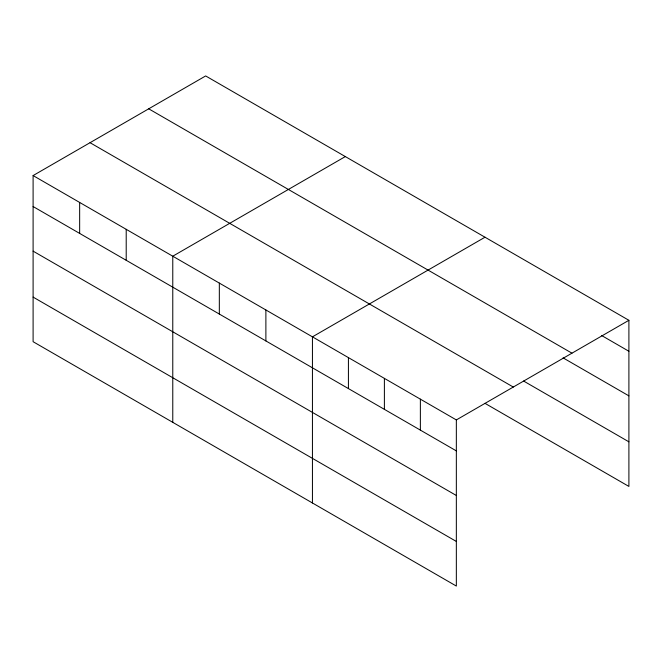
<?xml version="1.0" encoding="UTF-8"?>
<svg xmlns="http://www.w3.org/2000/svg" width="662" height="662" viewBox="0 0 662 662"><rect width="100%" height="100%" fill="white"/><g stroke="black" fill="none" stroke-linecap="round" stroke-linejoin="round"><path stroke-width="0.99" d="M456.341 495.49L456.341 419.923L33.1 175.571L33.1 341.7L456.341 586.06L456.341 495.49L33.1 251.138M484.998 403.348L628.9 486.429L628.9 320.3L205.659 75.94L33.1 175.571M345.324 156.58L172.774 256.202L172.774 422.339M484.998 237.219L312.439 336.842L312.439 502.979M456.341 419.923L628.9 320.3M601.7 335.56L628.9 351.265M148.71 108.816L571.96 353.177M563.089 357.877L628.9 395.868M523.609 381.039L628.9 441.827M90.04 142.694L513.29 387.047M33.1 206.536L456.341 450.888M33.1 297.097L456.341 541.45M420.37 399.153L420.37 430.118M384.39 378.383L384.39 409.348M348.419 357.612L348.419 388.577M265.884 309.965L265.884 340.93M219.329 283.088L219.329 314.053M126.21 229.325L126.21 260.29M79.655 202.448L79.655 233.413"/></g></svg>
